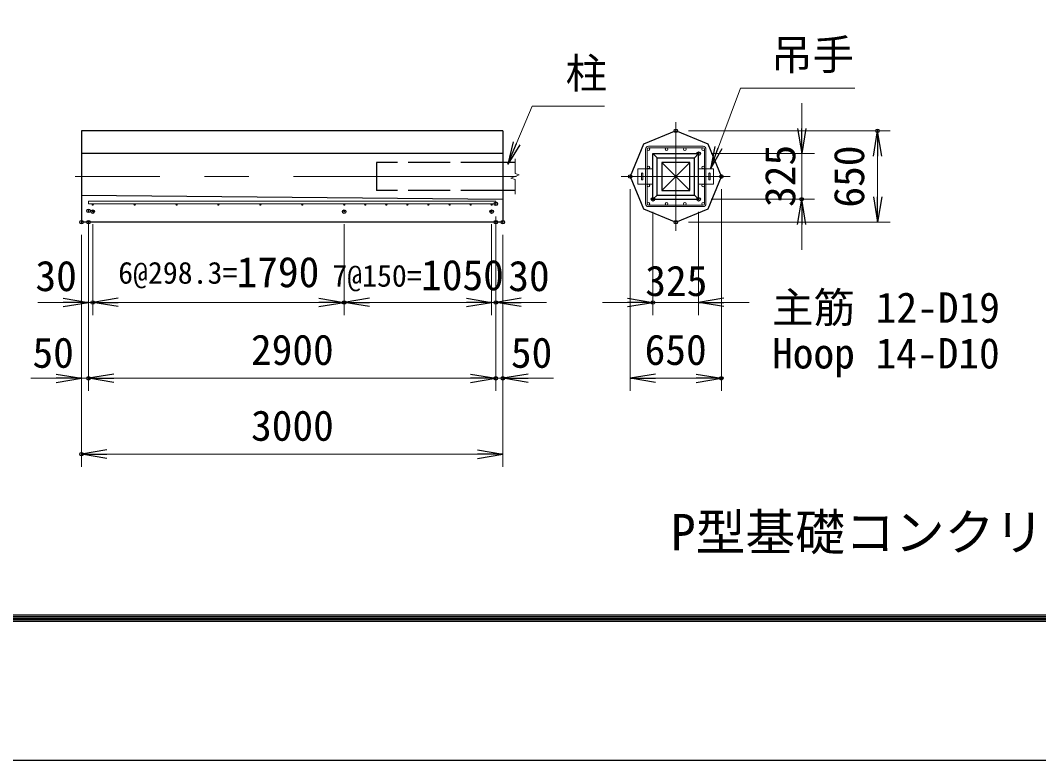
# Model space of a CAD drawing. Units: millimetres, scale not verified. Extents: x -18900 to 18900, y -13365 to 13365.
# Drawn here: x -15162 to -7913, y -13365 to -8096 of the extents above; entities that cross this region are included whole.
import ezdxf
from ezdxf.enums import TextEntityAlignment as Align

# ---------------------------------------------------------------- set-up
doc = ezdxf.new("R2010")
doc.units = ezdxf.units.MM
doc.header["$LTSCALE"] = 50
doc.header["$PDMODE"] = 32
doc.header["$PDSIZE"] = 25
doc.linetypes.add('DASHED', pattern=[7.5, 6, -1.5])
doc.linetypes.add('USER1', pattern=[50.8, 31.75, -6.35, 6.35, -6.35])
for name, color, linetype, lineweight in [('0-0_D-TTL-TXT', 7, 'Continuous', 13), ('0-1_D-STR1', 1, 'Continuous', 25), ('0-2_D-BMK', 2, 'USER1', 13), ('0-3_D-STR3', 3, 'Continuous', 13), ('0-4_D-STR-DIM', 7, 'Continuous', 13), ('0-7_D-STR-TXT', 7, 'Continuous', 13), ('0-A_D-STR4', 7, 'Continuous', 25), ('0-C_D-TTL', 7, 'Continuous', 25)]:
    doc.layers.add(name, color=color, linetype=linetype, lineweight=lineweight)
doc.layers.add('0-5_0', color=7, linetype='Continuous')
doc.layers.add('0-6_Defpoints', color=8, linetype='Continuous')
doc.styles.add('ＭＳ ゴシック', font='')
doc.styles.get('ＭＳ ゴシック').set_extended_font_data('MS Gothic')

# ---------------------------------------------------------------- blocks, each defined once
blk = doc.blocks.new('_Open')
at = {"layer": '0-5_0'}
blk.add_line((-50, 8.33), (0, 0), dxfattribs=at)
blk.add_lwpolyline([(-50, -8.33), (0, 0), (-50, 0)], dxfattribs=at)

msp = doc.modelspace()

# ---------------------------------------------------------------- linework, layer by layer
at = {"layer": '0-1_D-STR1'}
for p, q in [((-11640.48, -9107.18), (-11727.23, -9107.18)), ((-10596.6, -9107.18), (-10396.6, -9307.18)), ((-10596.6, -9307.18), (-10396.6, -9107.18)), ((-11640.48, -9307.18), (-11727.23, -9307.18))]:
    msp.add_line(p, q, dxfattribs=at)
at = {"layer": '0-1_D-STR1', "linetype": 'DASHED'}
msp.add_line((-11727.23, -9307.18), (-12627.23, -9307.18), dxfattribs=at)
msp.add_lwpolyline([(-11727.23, -9107.18), (-12627.23, -9107.18), (-12627.23, -9307.18)], dxfattribs=at)
at = {"layer": '0-1_D-STR1'}
msp.add_lwpolyline([(-10596.6, -9107.18), (-10596.6, -9307.18), (-10396.6, -9307.18), (-10396.6, -9107.18)], close=True, dxfattribs=at)
at = {"layer": '0-2_D-BMK'}
for p, q in [((-10496.6, -9594.68), (-10496.6, -8819.68)), ((-11630.25, -9207.18), (-14773.09, -9207.18)), ((-10884.1, -9207.18), (-10109.1, -9207.18))]:
    msp.add_line(p, q, dxfattribs=at)
at = {"layer": '0-3_D-STR3'}
for p, q in [((-10711.1, -9402.18), (-10711.1, -9012.18)), ((-10701.1, -9402.18), (-10701.1, -9012.18)), ((-10691.6, -8992.68), (-10301.6, -8992.68)), ((-10691.6, -9002.68), (-10301.6, -9002.68)), ((-10292.1, -9402.18), (-10292.1, -9012.18)), ((-10282.1, -9402.18), (-10282.1, -9012.18)), ((-10766.1, -9152.18), (-10766.1, -9262.18)), ((-10659.1, -9152.18), (-10766.1, -9152.18)), ((-10740.6, -9186.68), (-10740.6, -9227.68)), ((-10731.6, -9186.68), (-10731.6, -9227.68)), ((-10334.1, -9152.18), (-10227.1, -9152.18)), ((-10261.6, -9186.68), (-10261.6, -9227.68)), ((-10252.6, -9186.68), (-10252.6, -9227.68)), ((-10227.1, -9152.18), (-10227.1, -9262.18)), ((-10659.1, -9262.18), (-10766.1, -9262.18)), ((-10334.1, -9262.18), (-10227.1, -9262.18)), ((-14677.23, -9383.18), (-14677.23, -9402.18)), ((-14677.23, -9383.18), (-11777.23, -9383.18)), ((-14677.23, -9402.18), (-11777.23, -9402.18)), ((-11777.23, -9383.18), (-11777.23, -9402.18)), ((-10691.6, -9411.68), (-10301.6, -9411.68)), ((-10691.6, -9421.68), (-10301.6, -9421.68))]:
    msp.add_line(p, q, dxfattribs=at)
for centre, radius in [((-10691.6, -9012.18), 9.5), ((-10561.6, -9012.18), 9.5), ((-10431.6, -9012.18), 9.5), ((-10301.6, -9012.18), 9.5), ((-10691.6, -9142.18), 9.5), ((-10301.6, -9142.18), 9.5), ((-10691.6, -9272.18), 9.5), ((-10301.6, -9272.18), 9.5), ((-14647.23, -9407.18), 5), ((-14348.73, -9407.18), 5), ((-14050.43, -9407.18), 5), ((-13752.13, -9407.18), 5), ((-13453.83, -9407.18), 5), ((-13155.53, -9407.18), 5), ((-12857.23, -9407.18), 5), ((-12707.23, -9407.18), 5), ((-12557.23, -9407.18), 5), ((-12407.23, -9407.18), 5), ((-12257.23, -9407.18), 5), ((-12107.23, -9407.18), 5), ((-11957.23, -9407.18), 5), ((-11807.23, -9407.18), 5), ((-10691.6, -9402.18), 9.5), ((-10561.6, -9402.18), 9.5), ((-10431.6, -9402.18), 9.5), ((-10301.6, -9402.18), 9.5)]:
    msp.add_circle(centre, radius, dxfattribs=at)
for centre, radius, start, end in [((-10691.6, -9012.18), 19.5, 90, 180), ((-10301.6, -9012.18), 19.5, 0, 90), ((-10736.1, -9186.68), 4.5, 0, 180), ((-10257.1, -9186.68), 4.5, 0, 180), ((-10736.1, -9227.68), 4.5, 180, 0), ((-10257.1, -9227.68), 4.5, 180, 0), ((-10691.6, -9402.18), 19.5, 180, 270), ((-10301.6, -9402.18), 19.5, 270, 0)]:
    msp.add_arc(centre, radius, start, end, dxfattribs=at)
at = {"layer": '0-4_D-STR-DIM'}
for p, q in [((-9599.9, -8864.68), (-9599.9, -8684.68)), ((-10406.6, -8882.18), (-8969.9, -8882.18)), ((-10244.1, -9044.68), (-9509.9, -9044.68)), ((-9599.9, -9044.68), (-9599.9, -9369.68)), ((-11640.48, -9082.18), (-11640.48, -9185.38)), ((-9059.9, -9352.18), (-9059.9, -9062.18)), ((-11610.52, -9196.28), (-11670.43, -9218.08)), ((-11640.48, -9185.38), (-11610.52, -9196.28)), ((-11670.43, -9218.08), (-11640.48, -9228.99)), ((-11640.48, -9228.99), (-11640.48, -9332.18)), ((-10821.6, -9297.18), (-10821.6, -10733.88)), ((-10171.6, -9297.18), (-10171.6, -10733.88)), ((-10244.1, -9369.68), (-9509.9, -9369.68)), ((-11777.23, -9492.18), (-11777.23, -10733.88)), ((-11777.23, -9492.18), (-11777.23, -10733.88)), ((-10659.1, -9459.68), (-10659.1, -10193.88)), ((-10334.1, -9459.68), (-10334.1, -10193.88)), ((-14677.23, -9542.18), (-14677.23, -10193.88)), ((-14647.23, -9547.18), (-14647.23, -10193.88)), ((-14647.23, -9547.18), (-14647.23, -10193.88)), ((-12857.23, -9547.18), (-12857.23, -10193.88)), ((-12857.23, -9547.18), (-12857.23, -10193.88)), ((-11807.23, -9547.18), (-11807.23, -10193.88)), ((-11807.23, -9547.18), (-11807.23, -10193.88)), ((-10406.6, -9532.18), (-8969.9, -9532.18)), ((-9599.9, -9549.68), (-9599.9, -9729.68)), ((-14727.23, -9622.18), (-14727.23, -10733.88)), ((-14727.23, -9622.18), (-14727.23, -11273.88)), ((-14677.23, -9622.18), (-14677.23, -10733.88)), ((-14677.23, -9622.18), (-14677.23, -10733.88)), ((-11777.23, -9622.18), (-11777.23, -10193.88)), ((-11727.23, -9622.18), (-11727.23, -10733.88)), ((-11727.23, -9622.18), (-11727.23, -11273.88)), ((-14857.23, -10103.88), (-15037.23, -10103.88)), ((-14677.23, -10103.88), (-14647.23, -10103.88)), ((-13037.23, -10103.88), (-14467.23, -10103.88)), ((-14467.23, -10103.88), (-14287.23, -10103.88)), ((-11987.23, -10103.88), (-12677.23, -10103.88)), ((-11987.23, -10103.88), (-12167.23, -10103.88)), ((-11807.23, -10103.88), (-11777.23, -10103.88)), ((-11597.23, -10103.88), (-11417.23, -10103.88)), ((-10839.1, -10103.88), (-11019.1, -10103.88)), ((-10334.1, -10103.88), (-10659.1, -10103.88)), ((-10154.1, -10103.88), (-9974.1, -10103.88)), ((-14907.23, -10643.88), (-15087.23, -10643.88)), ((-14727.23, -10643.88), (-14677.23, -10643.88)), ((-14497.23, -10643.88), (-14317.23, -10643.88)), ((-14497.23, -10643.88), (-11957.23, -10643.88)), ((-11957.23, -10643.88), (-12137.23, -10643.88)), ((-11777.23, -10643.88), (-11727.23, -10643.88)), ((-11547.23, -10643.88), (-11367.23, -10643.88)), ((-10641.6, -10643.88), (-10351.6, -10643.88)), ((-11907.23, -11183.88), (-14547.23, -11183.88))]:
    msp.add_line(p, q, dxfattribs=at)
at = {"layer": '0-6_Defpoints'}
for p in [(-10496.6, -8882.18), (-9059.9, -8882.18), (-10334.1, -9044.68), (-10821.6, -9207.18), (-10171.6, -9207.18), (-11777.23, -9402.18), (-10659.1, -9369.68), (-10334.1, -9369.68), (-9599.9, -9369.68), (-14677.23, -9452.18), (-14647.23, -9457.18), (-12857.23, -9457.18), (-11807.23, -9457.18), (-14727.23, -9532.18), (-14677.23, -9532.18), (-11777.23, -9532.18), (-11727.23, -9532.18), (-10496.6, -9532.18), (-14647.23, -10103.88), (-12857.23, -10103.88), (-11777.23, -10103.88), (-10659.1, -10103.88), (-14677.23, -10643.88), (-11777.23, -10643.88), (-11727.23, -10643.88), (-10171.6, -10643.88), (-14727.23, -11183.88)]:
    msp.add_point(p, dxfattribs=at)
at = {"layer": '0-7_D-STR-TXT'}
for points in [[(-9221.24, -8578.12), (-10035.17, -8578.12), (-10249.2, -9150.31)], [(-11004.31, -8707.44), (-11519, -8707.44), (-11692.09, -9117.26)]]:
    msp.add_lwpolyline(points, dxfattribs=at)
at = {"layer": '0-A_D-STR4'}
for p, q in [((-11727.23, -8882.18), (-14727.23, -8882.18)), ((-14727.23, -8882.18), (-14727.23, -9532.18)), ((-11727.23, -8882.18), (-11727.23, -9532.18)), ((-11727.23, -9044.68), (-14727.23, -9044.68)), ((-10659.1, -9369.68), (-10659.1, -9044.68)), ((-10659.1, -9044.68), (-10334.1, -9044.68)), ((-10659.1, -9044.68), (-10629.1, -9074.68)), ((-10334.1, -9044.68), (-10364.1, -9074.68)), ((-10334.1, -9369.68), (-10334.1, -9044.68)), ((-10629.1, -9339.68), (-10629.1, -9074.68)), ((-10629.1, -9074.68), (-10364.1, -9074.68)), ((-10364.1, -9339.68), (-10364.1, -9074.68)), ((-14727.23, -9339.68), (-11727.23, -9369.68)), ((-10659.1, -9369.68), (-10629.1, -9339.68)), ((-10629.1, -9339.68), (-10364.1, -9339.68)), ((-10334.1, -9369.68), (-10364.1, -9339.68)), ((-10659.1, -9369.68), (-10334.1, -9369.68)), ((-11727.23, -9532.18), (-14727.23, -9532.18))]:
    msp.add_line(p, q, dxfattribs=at)
msp.add_lwpolyline([(-10821.6, -9207.18), (-10726.41, -9436.99), (-10496.6, -9532.18), (-10266.79, -9436.99), (-10171.6, -9207.18), (-10266.79, -8977.37), (-10496.6, -8882.18), (-10726.41, -8977.37)], close=True, dxfattribs=at)
at = {"layer": '0-C_D-TTL', "color": 2}
msp.add_lwpolyline([(-18900, 13365), (18900, 13365), (18900, -13365), (-18900, -13365)], close=True, dxfattribs=at)
at = {"layer": '0-C_D-TTL'}
for points in [[(-17685, 12375), (17685, 12375), (17685, -12375), (-17685, -12375)], [(-17673.75, 12363.75), (17673.75, 12363.75), (17673.75, -12363.75), (-17673.75, -12363.75)], [(-17662.5, 12352.5), (17662.5, 12352.5), (17662.5, -12352.5), (-17662.5, -12352.5)], [(-17651.25, 12341.25), (17651.25, 12341.25), (17651.25, -12341.25), (-17651.25, -12341.25)], [(-17640, 12330), (17640, 12330), (17640, -12330), (-17640, -12330)]]:
    msp.add_lwpolyline(points, close=True, dxfattribs=at)

# ---------------------------------------------------------------- block references
at = {"layer": '0-4_D-STR-DIM', "xscale": 3.6, "yscale": 3.6}
for p, rotation in [((-9599.9, -9044.68), 270), ((-9059.9, -8882.18), 90), ((-9599.9, -9369.68), 90), ((-9059.9, -9532.18), 270), ((-14647.23, -10103.88), 180), ((-14647.23, -10103.88), 180), ((-12857.23, -10103.88), 180), ((-11777.23, -10103.88), 180), ((-10334.1, -10103.88), 180), ((-14677.23, -10643.88), 180), ((-14677.23, -10643.88), 180), ((-11727.23, -10643.88), 180), ((-10821.6, -10643.88), 180), ((-14727.23, -11183.88), 180)]:
    msp.add_blockref('_Open', p, dxfattribs=dict(at, rotation=rotation))
for p in [(-14677.23, -10103.88), (-12857.23, -10103.88), (-11807.23, -10103.88), (-11807.23, -10103.88), (-10659.1, -10103.88), (-14727.23, -10643.88), (-11777.23, -10643.88), (-11777.23, -10643.88), (-10171.6, -10643.88), (-11727.23, -11183.88)]:
    msp.add_blockref('_Open', p, dxfattribs=at)
at = {"layer": '0-7_D-STR-TXT', "xscale": 3.2, "yscale": 3.2}
for p, rotation in [((-11692.87, -9119.1), 247.10241), ((-10249.9, -9152.18), 249.49178)]:
    msp.add_blockref('_Open', p, dxfattribs=dict(at, rotation=rotation))

# ---------------------------------------------------------------- texts
at = {"layer": '0-0_D-TTL-TXT', "style": 'ＭＳ ゴシック'}
msp.add_text('P型基礎コンクリート配筋図', height=259.9, dxfattribs=at).set_placement((-10531.77, -11946.6), align=Align.BOTTOM_LEFT)
at = {"layer": '0-4_D-STR-DIM', "style": 'ＭＳ ゴシック'}
for s, p in [('325', (-9580.66, -9424.19)), ('650', (-9090.26, -9428.81))]:
    msp.add_text(s, height=216.6, rotation=90, dxfattribs=at).set_placement(p, align=Align.BOTTOM_LEFT)
for s, height, p in [('1790', 216.6, (-13623.54, -10060.38)), ('30', 216.6, (-15054.97, -10088.17)), ('6@298.3=', 155.8, (-14465.94, -10017.22)), ('7@150=', 155.8, (-12941.45, -10038.46)), ('1050', 216.6, (-12309.65, -10081.61)), ('30', 216.6, (-11688.94, -10088.17)), ('325', 216.6, (-10713.61, -10123.13)), ('50', 216.6, (-15076.42, -10634.01)), ('2900', 216.6, (-13520.86, -10613.52)), ('50', 216.6, (-11670.62, -10634.01)), ('650', 216.6, (-10718.22, -10613.52)), ('3000', 216.6, (-13520.29, -11153.52))]:
    msp.add_text(s, height=height, dxfattribs=at).set_placement(p, align=Align.BOTTOM_LEFT)
at = {"layer": '0-7_D-STR-TXT', "style": 'ＭＳ ゴシック'}
for s, p in [('吊手', (-9818.58, -8513.49)), ('柱', (-11280.71, -8646.24)), ('主筋 12-D19', (-9810.95, -10313.24)), ('Hoop 14-D10', (-9810.95, -10638.74))]:
    msp.add_text(s, height=216.6, dxfattribs=at).set_placement(p, align=Align.BOTTOM_LEFT)

doc.saveas('drawing.dxf')
